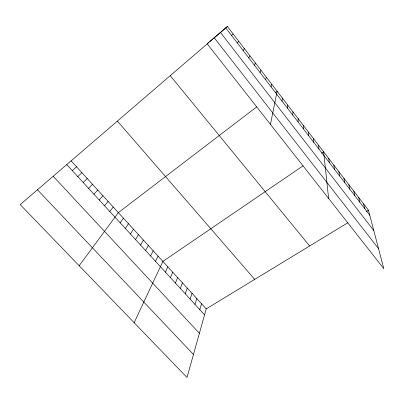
<?xml version="1.0" encoding="UTF-8"?>
<svg xmlns="http://www.w3.org/2000/svg" width="404" height="404" viewBox="0 0 404 404"><rect width="100%" height="100%" fill="white"/><g stroke="black" fill="none" stroke-linecap="round" stroke-linejoin="round"><path stroke-width="0.61" d="M298.076 121.963L298.187 118.685M292.769 115.054L292.986 111.908M287.416 108.1L287.744 105.085M282.022 101.091L282.467 98.207M270.443 124.361L277.144 91.279L275.25 92.728M271.114 86.905L271.786 84.3M347.849 222.74L206.227 308.878L187.022 377.488L20.2 204.616L208.888 42.455M199.783 309.615L201.535 303.737M194.97 304.369L196.809 298.561M265.595 79.734L266.387 77.265M190.127 299.091L192.057 293.354M185.254 293.774L187.269 288.113M180.351 288.431L182.457 282.84M260.035 72.508L260.949 70.18M175.412 283.047L177.614 277.533M170.448 277.629L172.735 272.19M165.443 272.175L167.827 266.817M134.143 322.69L162.888 261.403L302.99 165.893M254.434 65.221L255.464 63.039M155.495 261.327L158.065 256.121M150.546 255.934L153.207 250.803M145.561 250.5L148.324 245.45M248.783 57.878L249.94 55.848M140.552 245.036L143.41 240.067M135.507 239.537L138.461 234.648M130.426 234.002L133.482 229.194M125.316 228.432L128.472 223.705M243.092 50.48L244.375 48.596M120.17 222.821L123.427 218.18M79.169 265.721L118.352 212.625L256.671 106.924M109.782 211.494L113.246 207.03M104.535 205.772L108.105 201.399M237.355 43.026L238.764 41.294M99.253 200.015L102.929 195.728M93.94 194.223L97.723 190.026M88.587 188.39L92.481 184.285M231.578 35.507L233.113 33.931M83.199 182.517L87.203 178.502M77.775 176.604L81.896 172.685M72.316 170.65L76.548 166.832M209.797 41.673L212.075 39.713M212.529 39.319L227.417 26.512L368.458 210.206L383.8 268.69L207.136 43.758L227.417 26.512M321.594 153.212L323.629 151.823L328.614 198.425M366.408 211.454L368.458 210.206M37.491 189.794L193.46 354.485M53.232 176.306L199.389 333.305M66.822 164.66L204.565 314.827M71.17 160.933L206.227 308.878M117.423 121.139L254.732 279.376M170.256 75.689L309.641 245.98M214.196 37.759L378.548 248.677M220.458 32.431L373.811 230.613M225.75 27.932L369.751 215.135M363.62 203.909L364.822 208.727M358.747 197.561L359.858 202.273M353.843 191.173L354.853 195.773M348.899 184.734L349.819 189.224M343.92 178.25L344.738 182.623M338.906 171.715L339.628 175.972M333.85 165.135L334.472 169.271M328.76 158.504L329.28 162.524M318.615 145.294L318.933 149.071M313.565 138.713L313.777 142.37M308.474 132.083L308.58 135.618M303.348 125.407L303.348 128.815"/></g></svg>
